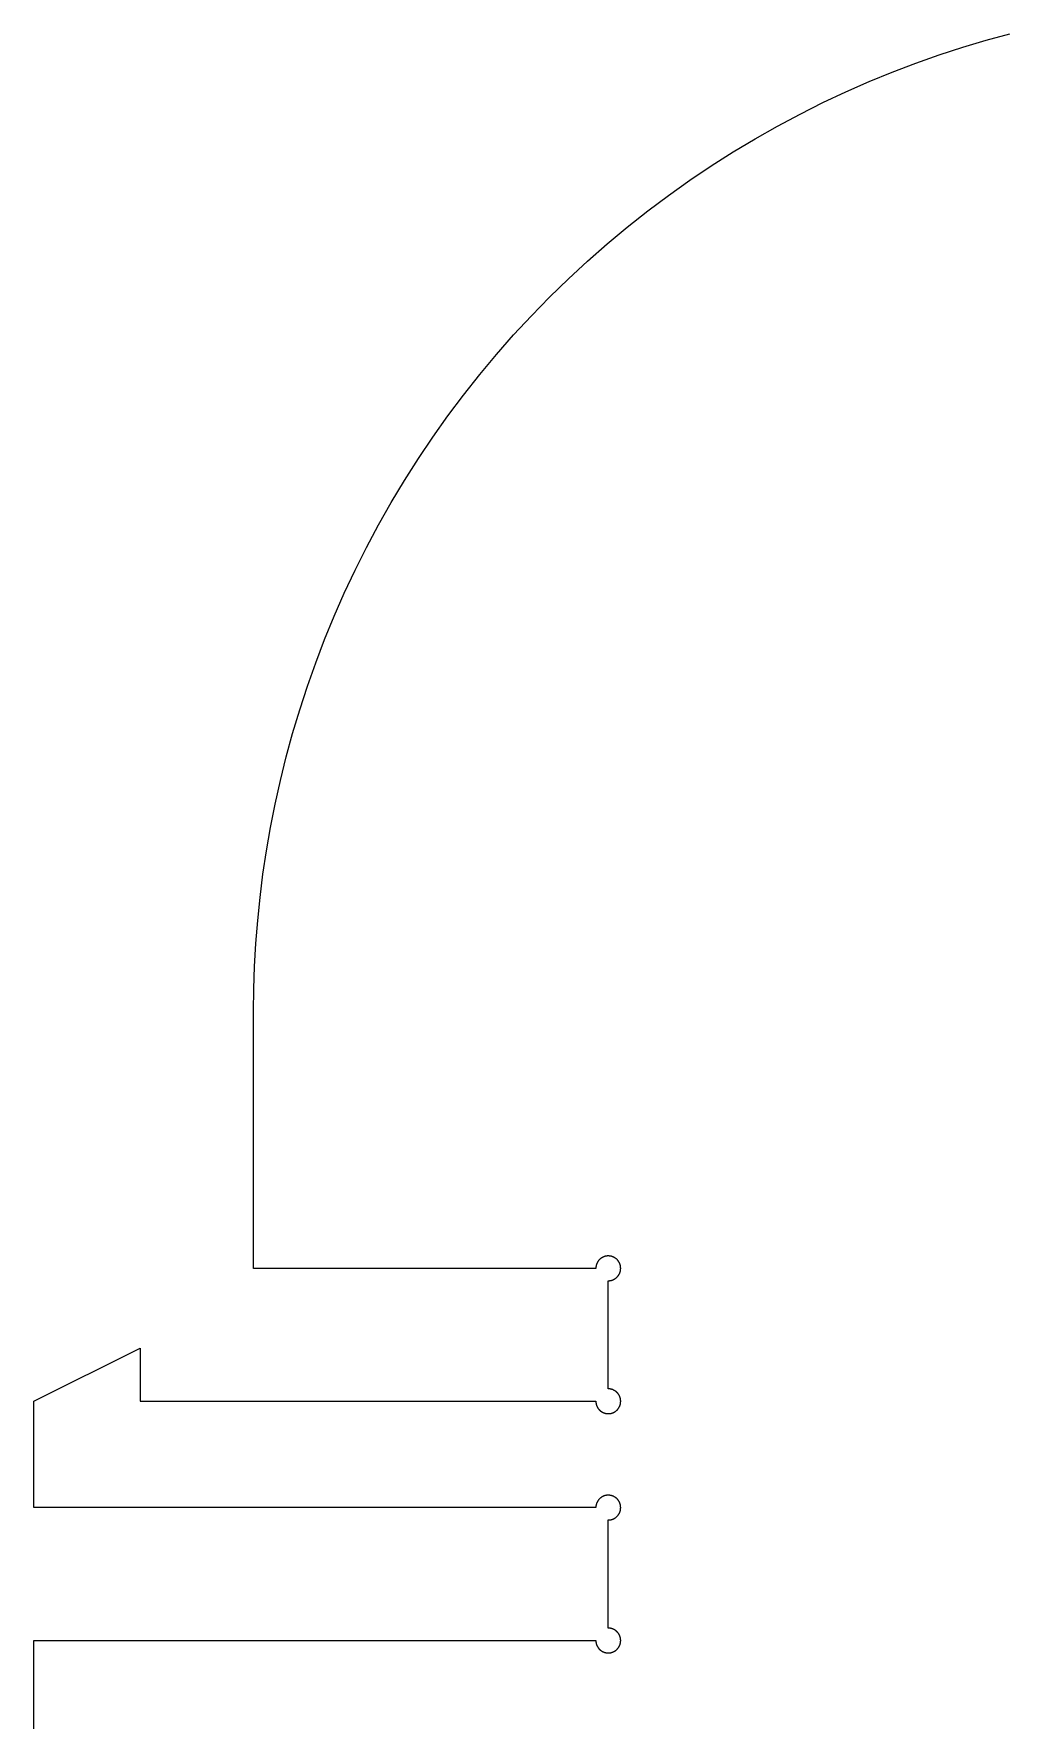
# Model space of a CAD drawing. Header units: millimetres. Extents: x 555 to 783, y 300 to 593.
# Drawn here: x 555.38 to 582.83, y 538.34 to 585.92 of the extents above; entities that cross this region are included whole.
import ezdxf

# ---------------------------------------------------------------- set-up
doc = ezdxf.new("R2010")
doc.units = ezdxf.units.MM
doc.header["$MEASUREMENT"] = 0
doc.layers.add('2d laser', color=18, linetype='Continuous', true_color=0x000000)

msp = doc.modelspace()

# ---------------------------------------------------------------- linework, layer by layer
at = {"layer": '2d laser', "lineweight": 0}
for points in [[(561.58, 558.34), (561.587, 558.972), (561.608, 559.61), (561.644, 560.253), (561.695, 560.901), (561.761, 561.552), (561.843, 562.207), (561.941, 562.865), (562.055, 563.526), (562.186, 564.188), (562.334, 564.852), (562.498, 565.517), (562.68, 566.182), (562.879, 566.846), (563.095, 567.51), (563.329, 568.171), (563.581, 568.831), (563.85, 569.487), (564.137, 570.139), (564.441, 570.787), (564.764, 571.43), (565.103, 572.067), (565.46, 572.697), (565.834, 573.32), (566.225, 573.935), (566.633, 574.542), (567.057, 575.139), (567.498, 575.727), (567.954, 576.303), (568.425, 576.869), (568.911, 577.423), (569.412, 577.964), (569.927, 578.492), (570.456, 579.007), (570.997, 579.508), (571.551, 579.994), (572.116, 580.466), (572.693, 580.922), (573.28, 581.362), (573.878, 581.786), (574.484, 582.194), (575.099, 582.585), (575.723, 582.959), (576.353, 583.316), (576.99, 583.656), (577.633, 583.978), (578.28, 584.283), (578.933, 584.57), (579.589, 584.839), (580.248, 585.09), (580.91, 585.324), (581.573, 585.541), (582.238, 585.74), (582.903, 585.921)], [(561.58, 551.09), (561.58, 558.34)], [(571.23, 551.09), (561.58, 551.09)], [(571.58, 550.74), (571.592, 550.74), (571.598, 550.74), (571.604, 550.741), (571.61, 550.741), (571.617, 550.742), (571.623, 550.743), (571.629, 550.743), (571.635, 550.744), (571.642, 550.745), (571.648, 550.747), (571.654, 550.748), (571.66, 550.749), (571.667, 550.751), (571.673, 550.752), (571.679, 550.754), (571.685, 550.756), (571.692, 550.758), (571.698, 550.76), (571.704, 550.763), (571.71, 550.765), (571.716, 550.767), (571.722, 550.77), (571.728, 550.773), (571.734, 550.776), (571.74, 550.779), (571.746, 550.782), (571.752, 550.785), (571.757, 550.788), (571.763, 550.792), (571.769, 550.795), (571.774, 550.799), (571.78, 550.803), (571.785, 550.806), (571.79, 550.81), (571.796, 550.814), (571.801, 550.819), (571.806, 550.823), (571.811, 550.827), (571.816, 550.831), (571.821, 550.836), (571.825, 550.841), (571.83, 550.845), (571.835, 550.85), (571.839, 550.855), (571.843, 550.86), (571.848, 550.865), (571.852, 550.87), (571.856, 550.875), (571.86, 550.88), (571.863, 550.885), (571.867, 550.89), (571.871, 550.895), (571.874, 550.901), (571.878, 550.906), (571.881, 550.912), (571.884, 550.917), (571.887, 550.923), (571.89, 550.928), (571.893, 550.934), (571.896, 550.939), (571.898, 550.945), (571.903, 550.956), (571.908, 550.967), (571.91, 550.973), (571.912, 550.979), (571.914, 550.985), (571.915, 550.991), (571.917, 550.997), (571.919, 551.003), (571.92, 551.009), (571.922, 551.015), (571.923, 551.021), (571.924, 551.028), (571.925, 551.034), (571.926, 551.04), (571.927, 551.047), (571.928, 551.053), (571.928, 551.06), (571.929, 551.066), (571.929, 551.073), (571.93, 551.079), (571.93, 551.086), (571.93, 551.092), (571.93, 551.099), (571.929, 551.106), (571.929, 551.112), (571.928, 551.119), (571.928, 551.125), (571.927, 551.132), (571.926, 551.139), (571.925, 551.145), (571.924, 551.152), (571.923, 551.158), (571.922, 551.165), (571.92, 551.171), (571.919, 551.178), (571.917, 551.184), (571.915, 551.19), (571.913, 551.197), (571.911, 551.203), (571.909, 551.209), (571.906, 551.215), (571.904, 551.221), (571.901, 551.227), (571.899, 551.233), (571.896, 551.239), (571.893, 551.245), (571.89, 551.251), (571.887, 551.257), (571.884, 551.263), (571.881, 551.268), (571.878, 551.274), (571.874, 551.279), (571.871, 551.284), (571.867, 551.29), (571.863, 551.295), (571.86, 551.3), (571.856, 551.305), (571.852, 551.31), (571.848, 551.315), (571.844, 551.319), (571.84, 551.324), (571.836, 551.329), (571.827, 551.337), (571.818, 551.346), (571.814, 551.35), (571.809, 551.354), (571.804, 551.358), (571.8, 551.362), (571.795, 551.366), (571.79, 551.37), (571.785, 551.374), (571.779, 551.377), (571.774, 551.381), (571.769, 551.384), (571.763, 551.388), (571.758, 551.391), (571.752, 551.394), (571.747, 551.397), (571.741, 551.4), (571.735, 551.403), (571.729, 551.406), (571.723, 551.409), (571.717, 551.412), (571.711, 551.414), (571.705, 551.417), (571.699, 551.419), (571.693, 551.421), (571.686, 551.423), (571.68, 551.425), (571.674, 551.427), (571.667, 551.429), (571.661, 551.43), (571.654, 551.432), (571.648, 551.433), (571.641, 551.434), (571.635, 551.435), (571.628, 551.436), (571.622, 551.437), (571.615, 551.438), (571.609, 551.439), (571.602, 551.439), (571.595, 551.439), (571.589, 551.44), (571.582, 551.44), (571.576, 551.44), (571.569, 551.44), (571.563, 551.439), (571.556, 551.439), (571.55, 551.439), (571.543, 551.438), (571.537, 551.437), (571.53, 551.436), (571.524, 551.435), (571.518, 551.434), (571.511, 551.433), (571.505, 551.432), (571.499, 551.43), (571.493, 551.429), (571.487, 551.427), (571.481, 551.426), (571.475, 551.424), (571.469, 551.422), (571.463, 551.42), (571.457, 551.418), (571.446, 551.413), (571.435, 551.408), (571.429, 551.406), (571.423, 551.403), (571.418, 551.4), (571.412, 551.397), (571.407, 551.394), (571.401, 551.391), (571.396, 551.388), (571.391, 551.384), (571.385, 551.381), (571.38, 551.377), (571.375, 551.374), (571.37, 551.37), (571.364, 551.366), (571.359, 551.362), (571.354, 551.358), (571.349, 551.353), (571.345, 551.349), (571.34, 551.345), (571.335, 551.34), (571.33, 551.336), (571.326, 551.331), (571.321, 551.326), (571.317, 551.321), (571.313, 551.316), (571.308, 551.311), (571.304, 551.306), (571.3, 551.301), (571.296, 551.295), (571.292, 551.29), (571.289, 551.284), (571.285, 551.279), (571.282, 551.273), (571.278, 551.267), (571.275, 551.262), (571.272, 551.256), (571.269, 551.25), (571.266, 551.244), (571.263, 551.238), (571.26, 551.232), (571.257, 551.226), (571.255, 551.22), (571.252, 551.214), (571.25, 551.208), (571.248, 551.202), (571.246, 551.195), (571.244, 551.189), (571.242, 551.183), (571.241, 551.177), (571.239, 551.171), (571.238, 551.164), (571.236, 551.158), (571.235, 551.152), (571.234, 551.146), (571.233, 551.139), (571.232, 551.133), (571.232, 551.127), (571.231, 551.121), (571.231, 551.114), (571.23, 551.108), (571.23, 551.102), (571.23, 551.09)], [(571.58, 547.69), (571.58, 550.74)], [(555.38, 547.34), (558.38, 548.84)], [(558.38, 548.84), (558.38, 547.34)], [(571.23, 547.34), (571.23, 547.328), (571.23, 547.321), (571.231, 547.315), (571.231, 547.309), (571.232, 547.303), (571.232, 547.297), (571.233, 547.29), (571.234, 547.284), (571.235, 547.278), (571.236, 547.272), (571.238, 547.265), (571.239, 547.259), (571.241, 547.253), (571.242, 547.247), (571.244, 547.24), (571.246, 547.234), (571.248, 547.228), (571.25, 547.222), (571.252, 547.216), (571.255, 547.21), (571.257, 547.204), (571.26, 547.198), (571.263, 547.192), (571.266, 547.186), (571.269, 547.18), (571.272, 547.174), (571.275, 547.168), (571.278, 547.162), (571.282, 547.157), (571.285, 547.151), (571.289, 547.145), (571.292, 547.14), (571.296, 547.135), (571.3, 547.129), (571.304, 547.124), (571.308, 547.119), (571.313, 547.114), (571.317, 547.109), (571.321, 547.104), (571.326, 547.099), (571.33, 547.094), (571.335, 547.09), (571.34, 547.085), (571.345, 547.081), (571.349, 547.076), (571.354, 547.072), (571.359, 547.068), (571.364, 547.064), (571.37, 547.06), (571.375, 547.056), (571.38, 547.052), (571.385, 547.049), (571.391, 547.045), (571.396, 547.042), (571.401, 547.039), (571.407, 547.035), (571.412, 547.032), (571.418, 547.029), (571.423, 547.027), (571.429, 547.024), (571.435, 547.021), (571.446, 547.016), (571.457, 547.012), (571.463, 547.01), (571.469, 547.008), (571.475, 547.006), (571.481, 547.004), (571.487, 547.002), (571.493, 547.001), (571.499, 546.999), (571.505, 546.998), (571.511, 546.997), (571.518, 546.995), (571.524, 546.994), (571.53, 546.993), (571.537, 546.992), (571.543, 546.992), (571.55, 546.991), (571.556, 546.991), (571.563, 546.99), (571.569, 546.99), (571.576, 546.99), (571.582, 546.99), (571.589, 546.99), (571.595, 546.99), (571.602, 546.991), (571.609, 546.991), (571.615, 546.992), (571.622, 546.992), (571.628, 546.993), (571.635, 546.994), (571.641, 546.995), (571.648, 546.997), (571.654, 546.998), (571.661, 546.999), (571.667, 547.001), (571.674, 547.003), (571.68, 547.005), (571.686, 547.007), (571.693, 547.009), (571.699, 547.011), (571.705, 547.013), (571.711, 547.016), (571.717, 547.018), (571.723, 547.021), (571.729, 547.023), (571.735, 547.026), (571.741, 547.029), (571.747, 547.032), (571.752, 547.035), (571.758, 547.039), (571.763, 547.042), (571.769, 547.045), (571.774, 547.049), (571.779, 547.052), (571.785, 547.056), (571.79, 547.06), (571.795, 547.064), (571.8, 547.068), (571.804, 547.072), (571.809, 547.076), (571.814, 547.08), (571.818, 547.084), (571.827, 547.092), (571.836, 547.101), (571.84, 547.106), (571.844, 547.11), (571.848, 547.115), (571.852, 547.12), (571.856, 547.125), (571.86, 547.13), (571.863, 547.135), (571.867, 547.14), (571.871, 547.145), (571.874, 547.151), (571.878, 547.156), (571.881, 547.162), (571.884, 547.167), (571.887, 547.173), (571.89, 547.179), (571.893, 547.184), (571.896, 547.19), (571.899, 547.196), (571.901, 547.202), (571.904, 547.208), (571.906, 547.214), (571.909, 547.221), (571.911, 547.227), (571.913, 547.233), (571.915, 547.239), (571.917, 547.246), (571.919, 547.252), (571.92, 547.259), (571.922, 547.265), (571.923, 547.272), (571.924, 547.278), (571.925, 547.285), (571.926, 547.291), (571.927, 547.298), (571.928, 547.304), (571.928, 547.311), (571.929, 547.318), (571.929, 547.324), (571.93, 547.331), (571.93, 547.337), (571.93, 547.344), (571.93, 547.35), (571.929, 547.357), (571.929, 547.363), (571.928, 547.37), (571.928, 547.376), (571.927, 547.383), (571.926, 547.389), (571.925, 547.396), (571.924, 547.402), (571.923, 547.408), (571.922, 547.414), (571.92, 547.421), (571.919, 547.427), (571.917, 547.433), (571.915, 547.439), (571.914, 547.445), (571.912, 547.451), (571.91, 547.457), (571.908, 547.462), (571.903, 547.474), (571.898, 547.485), (571.896, 547.491), (571.893, 547.496), (571.89, 547.502), (571.887, 547.507), (571.884, 547.513), (571.881, 547.518), (571.878, 547.523), (571.874, 547.529), (571.871, 547.534), (571.867, 547.539), (571.863, 547.545), (571.86, 547.55), (571.856, 547.555), (571.852, 547.56), (571.848, 547.565), (571.843, 547.57), (571.839, 547.575), (571.835, 547.58), (571.83, 547.584), (571.825, 547.589), (571.821, 547.594), (571.816, 547.598), (571.811, 547.603), (571.806, 547.607), (571.801, 547.611), (571.796, 547.615), (571.79, 547.619), (571.785, 547.623), (571.78, 547.627), (571.774, 547.631), (571.769, 547.634), (571.763, 547.638), (571.757, 547.641), (571.752, 547.645), (571.746, 547.648), (571.74, 547.651), (571.734, 547.654), (571.728, 547.657), (571.722, 547.66), (571.716, 547.662), (571.71, 547.665), (571.704, 547.667), (571.698, 547.669), (571.692, 547.672), (571.685, 547.674), (571.679, 547.675), (571.673, 547.677), (571.667, 547.679), (571.66, 547.68), (571.654, 547.682), (571.648, 547.683), (571.642, 547.684), (571.635, 547.685), (571.629, 547.686), (571.623, 547.687), (571.617, 547.688), (571.61, 547.688), (571.604, 547.689), (571.598, 547.689), (571.592, 547.69), (571.58, 547.69)], [(555.38, 544.34), (555.38, 547.34)], [(558.38, 547.34), (561.58, 547.34)], [(561.58, 547.34), (571.23, 547.34)], [(561.58, 544.34), (555.38, 544.34)], [(571.23, 544.34), (561.58, 544.34)], [(571.58, 543.99), (571.592, 543.99), (571.598, 543.99), (571.604, 543.991), (571.61, 543.991), (571.617, 543.992), (571.623, 543.993), (571.629, 543.993), (571.635, 543.994), (571.642, 543.995), (571.648, 543.997), (571.654, 543.998), (571.66, 543.999), (571.667, 544.001), (571.673, 544.002), (571.679, 544.004), (571.685, 544.006), (571.692, 544.008), (571.698, 544.01), (571.704, 544.013), (571.71, 544.015), (571.716, 544.017), (571.722, 544.02), (571.728, 544.023), (571.734, 544.026), (571.74, 544.029), (571.746, 544.032), (571.752, 544.035), (571.757, 544.038), (571.763, 544.042), (571.769, 544.045), (571.774, 544.049), (571.78, 544.053), (571.785, 544.056), (571.79, 544.06), (571.796, 544.064), (571.801, 544.069), (571.806, 544.073), (571.811, 544.077), (571.816, 544.081), (571.821, 544.086), (571.825, 544.091), (571.83, 544.095), (571.835, 544.1), (571.839, 544.105), (571.843, 544.11), (571.848, 544.115), (571.852, 544.12), (571.856, 544.125), (571.86, 544.13), (571.863, 544.135), (571.867, 544.14), (571.871, 544.145), (571.874, 544.151), (571.878, 544.156), (571.881, 544.162), (571.884, 544.167), (571.887, 544.173), (571.89, 544.178), (571.893, 544.184), (571.896, 544.189), (571.898, 544.195), (571.903, 544.206), (571.908, 544.217), (571.91, 544.223), (571.912, 544.229), (571.914, 544.235), (571.915, 544.241), (571.917, 544.247), (571.919, 544.253), (571.92, 544.259), (571.922, 544.265), (571.923, 544.271), (571.924, 544.278), (571.925, 544.284), (571.926, 544.29), (571.927, 544.297), (571.928, 544.303), (571.928, 544.31), (571.929, 544.316), (571.929, 544.323), (571.93, 544.329), (571.93, 544.336), (571.93, 544.342), (571.93, 544.349), (571.929, 544.356), (571.929, 544.362), (571.928, 544.369), (571.928, 544.375), (571.927, 544.382), (571.926, 544.389), (571.925, 544.395), (571.924, 544.402), (571.923, 544.408), (571.922, 544.415), (571.92, 544.421), (571.919, 544.428), (571.917, 544.434), (571.915, 544.44), (571.913, 544.447), (571.911, 544.453), (571.909, 544.459), (571.906, 544.465), (571.904, 544.471), (571.901, 544.477), (571.899, 544.483), (571.896, 544.489), (571.893, 544.495), (571.89, 544.501), (571.887, 544.507), (571.884, 544.513), (571.881, 544.518), (571.878, 544.524), (571.874, 544.529), (571.871, 544.534), (571.867, 544.54), (571.863, 544.545), (571.86, 544.55), (571.856, 544.555), (571.852, 544.56), (571.848, 544.565), (571.844, 544.569), (571.84, 544.574), (571.836, 544.579), (571.827, 544.587), (571.818, 544.596), (571.814, 544.6), (571.809, 544.604), (571.804, 544.608), (571.8, 544.612), (571.795, 544.616), (571.79, 544.62), (571.785, 544.624), (571.779, 544.627), (571.774, 544.631), (571.769, 544.634), (571.763, 544.638), (571.758, 544.641), (571.752, 544.644), (571.747, 544.647), (571.741, 544.65), (571.735, 544.653), (571.729, 544.656), (571.723, 544.659), (571.717, 544.662), (571.711, 544.664), (571.705, 544.667), (571.699, 544.669), (571.693, 544.671), (571.686, 544.673), (571.68, 544.675), (571.674, 544.677), (571.667, 544.679), (571.661, 544.68), (571.654, 544.682), (571.648, 544.683), (571.641, 544.684), (571.635, 544.685), (571.628, 544.686), (571.622, 544.687), (571.615, 544.688), (571.609, 544.689), (571.602, 544.689), (571.595, 544.689), (571.589, 544.69), (571.582, 544.69), (571.576, 544.69), (571.569, 544.69), (571.563, 544.689), (571.556, 544.689), (571.55, 544.689), (571.543, 544.688), (571.537, 544.687), (571.53, 544.686), (571.524, 544.685), (571.518, 544.684), (571.511, 544.683), (571.505, 544.682), (571.499, 544.68), (571.493, 544.679), (571.487, 544.677), (571.481, 544.676), (571.475, 544.674), (571.469, 544.672), (571.463, 544.67), (571.457, 544.668), (571.446, 544.663), (571.435, 544.658), (571.429, 544.656), (571.423, 544.653), (571.418, 544.65), (571.412, 544.647), (571.407, 544.644), (571.401, 544.641), (571.396, 544.638), (571.391, 544.634), (571.385, 544.631), (571.38, 544.627), (571.375, 544.624), (571.37, 544.62), (571.364, 544.616), (571.359, 544.612), (571.354, 544.608), (571.349, 544.603), (571.345, 544.599), (571.34, 544.595), (571.335, 544.59), (571.33, 544.586), (571.326, 544.581), (571.321, 544.576), (571.317, 544.571), (571.313, 544.566), (571.308, 544.561), (571.304, 544.556), (571.3, 544.551), (571.296, 544.545), (571.292, 544.54), (571.289, 544.534), (571.285, 544.529), (571.282, 544.523), (571.278, 544.517), (571.275, 544.512), (571.272, 544.506), (571.269, 544.5), (571.266, 544.494), (571.263, 544.488), (571.26, 544.482), (571.257, 544.476), (571.255, 544.47), (571.252, 544.464), (571.25, 544.458), (571.248, 544.452), (571.246, 544.445), (571.244, 544.439), (571.242, 544.433), (571.241, 544.427), (571.239, 544.421), (571.238, 544.414), (571.236, 544.408), (571.235, 544.402), (571.234, 544.396), (571.233, 544.389), (571.232, 544.383), (571.232, 544.377), (571.231, 544.371), (571.231, 544.364), (571.23, 544.358), (571.23, 544.352), (571.23, 544.34)], [(571.58, 540.94), (571.58, 543.99)], [(555.38, 536.09), (555.38, 540.59)], [(555.38, 540.59), (561.58, 540.59)], [(561.58, 540.59), (571.23, 540.59)], [(571.23, 540.59), (571.23, 540.578), (571.23, 540.571), (571.231, 540.565), (571.231, 540.559), (571.232, 540.553), (571.232, 540.547), (571.233, 540.54), (571.234, 540.534), (571.235, 540.528), (571.236, 540.522), (571.238, 540.515), (571.239, 540.509), (571.241, 540.503), (571.242, 540.497), (571.244, 540.49), (571.246, 540.484), (571.248, 540.478), (571.25, 540.472), (571.252, 540.466), (571.255, 540.46), (571.257, 540.454), (571.26, 540.448), (571.263, 540.442), (571.266, 540.436), (571.269, 540.43), (571.272, 540.424), (571.275, 540.418), (571.278, 540.412), (571.282, 540.407), (571.285, 540.401), (571.289, 540.395), (571.292, 540.39), (571.296, 540.385), (571.3, 540.379), (571.304, 540.374), (571.308, 540.369), (571.313, 540.364), (571.317, 540.359), (571.321, 540.354), (571.326, 540.349), (571.33, 540.344), (571.335, 540.34), (571.34, 540.335), (571.345, 540.331), (571.349, 540.326), (571.354, 540.322), (571.359, 540.318), (571.364, 540.314), (571.37, 540.31), (571.375, 540.306), (571.38, 540.302), (571.385, 540.299), (571.391, 540.295), (571.396, 540.292), (571.401, 540.289), (571.407, 540.285), (571.412, 540.282), (571.418, 540.279), (571.423, 540.277), (571.429, 540.274), (571.435, 540.271), (571.446, 540.266), (571.457, 540.262), (571.463, 540.26), (571.469, 540.258), (571.475, 540.256), (571.481, 540.254), (571.487, 540.252), (571.493, 540.251), (571.499, 540.249), (571.505, 540.248), (571.511, 540.247), (571.518, 540.245), (571.524, 540.244), (571.53, 540.243), (571.537, 540.242), (571.543, 540.242), (571.55, 540.241), (571.556, 540.241), (571.563, 540.24), (571.569, 540.24), (571.576, 540.24), (571.582, 540.24), (571.589, 540.24), (571.595, 540.24), (571.602, 540.241), (571.609, 540.241), (571.615, 540.242), (571.622, 540.242), (571.628, 540.243), (571.635, 540.244), (571.641, 540.245), (571.648, 540.247), (571.654, 540.248), (571.661, 540.249), (571.667, 540.251), (571.674, 540.253), (571.68, 540.255), (571.686, 540.257), (571.693, 540.259), (571.699, 540.261), (571.705, 540.263), (571.711, 540.266), (571.717, 540.268), (571.723, 540.271), (571.729, 540.273), (571.735, 540.276), (571.741, 540.279), (571.747, 540.282), (571.752, 540.285), (571.758, 540.289), (571.763, 540.292), (571.769, 540.295), (571.774, 540.299), (571.779, 540.302), (571.785, 540.306), (571.79, 540.31), (571.795, 540.314), (571.8, 540.318), (571.804, 540.322), (571.809, 540.326), (571.814, 540.33), (571.818, 540.334), (571.827, 540.342), (571.836, 540.351), (571.84, 540.356), (571.844, 540.36), (571.848, 540.365), (571.852, 540.37), (571.856, 540.375), (571.86, 540.38), (571.863, 540.385), (571.867, 540.39), (571.871, 540.395), (571.874, 540.401), (571.878, 540.406), (571.881, 540.412), (571.884, 540.417), (571.887, 540.423), (571.89, 540.429), (571.893, 540.434), (571.896, 540.44), (571.899, 540.446), (571.901, 540.452), (571.904, 540.458), (571.906, 540.464), (571.909, 540.471), (571.911, 540.477), (571.913, 540.483), (571.915, 540.489), (571.917, 540.496), (571.919, 540.502), (571.92, 540.509), (571.922, 540.515), (571.923, 540.522), (571.924, 540.528), (571.925, 540.535), (571.926, 540.541), (571.927, 540.548), (571.928, 540.554), (571.928, 540.561), (571.929, 540.568), (571.929, 540.574), (571.93, 540.581), (571.93, 540.587), (571.93, 540.594), (571.93, 540.6), (571.929, 540.607), (571.929, 540.613), (571.928, 540.62), (571.928, 540.626), (571.927, 540.633), (571.926, 540.639), (571.925, 540.646), (571.924, 540.652), (571.923, 540.658), (571.922, 540.664), (571.92, 540.671), (571.919, 540.677), (571.917, 540.683), (571.915, 540.689), (571.914, 540.695), (571.912, 540.701), (571.91, 540.707), (571.908, 540.712), (571.903, 540.724), (571.898, 540.735), (571.896, 540.741), (571.893, 540.746), (571.89, 540.752), (571.887, 540.757), (571.884, 540.763), (571.881, 540.768), (571.878, 540.773), (571.874, 540.779), (571.871, 540.784), (571.867, 540.789), (571.863, 540.795), (571.86, 540.8), (571.856, 540.805), (571.852, 540.81), (571.848, 540.815), (571.843, 540.82), (571.839, 540.825), (571.835, 540.83), (571.83, 540.834), (571.825, 540.839), (571.821, 540.844), (571.816, 540.848), (571.811, 540.853), (571.806, 540.857), (571.801, 540.861), (571.796, 540.865), (571.79, 540.869), (571.785, 540.873), (571.78, 540.877), (571.774, 540.881), (571.769, 540.884), (571.763, 540.888), (571.757, 540.891), (571.752, 540.895), (571.746, 540.898), (571.74, 540.901), (571.734, 540.904), (571.728, 540.907), (571.722, 540.91), (571.716, 540.912), (571.71, 540.915), (571.704, 540.917), (571.698, 540.919), (571.692, 540.922), (571.685, 540.924), (571.679, 540.925), (571.673, 540.927), (571.667, 540.929), (571.66, 540.93), (571.654, 540.932), (571.648, 540.933), (571.642, 540.934), (571.635, 540.935), (571.629, 540.936), (571.623, 540.937), (571.617, 540.938), (571.61, 540.938), (571.604, 540.939), (571.598, 540.939), (571.592, 540.94), (571.58, 540.94)]]:
    msp.add_lwpolyline(points, dxfattribs=at)

doc.saveas('drawing.dxf')
